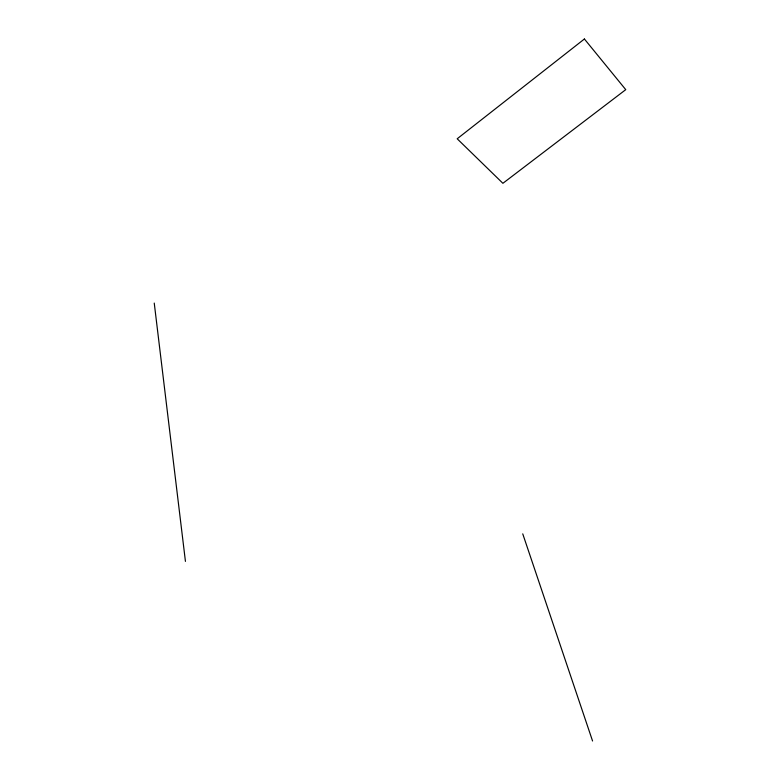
<?xml version="1.0" encoding="UTF-8"?>
<svg xmlns="http://www.w3.org/2000/svg" width="780" height="780" viewBox="0 0 780 780"><rect width="100%" height="100%" fill="white"/><g stroke="black" fill="none" stroke-linecap="round" stroke-linejoin="round"><path stroke-width="1.17" d="M522.746 533.851L592.566 741M154.245 303.069L185.435 561.385M584.405 39L457.187 138.781L502.895 183.3L625.755 89.651L584.405 39"/></g></svg>
